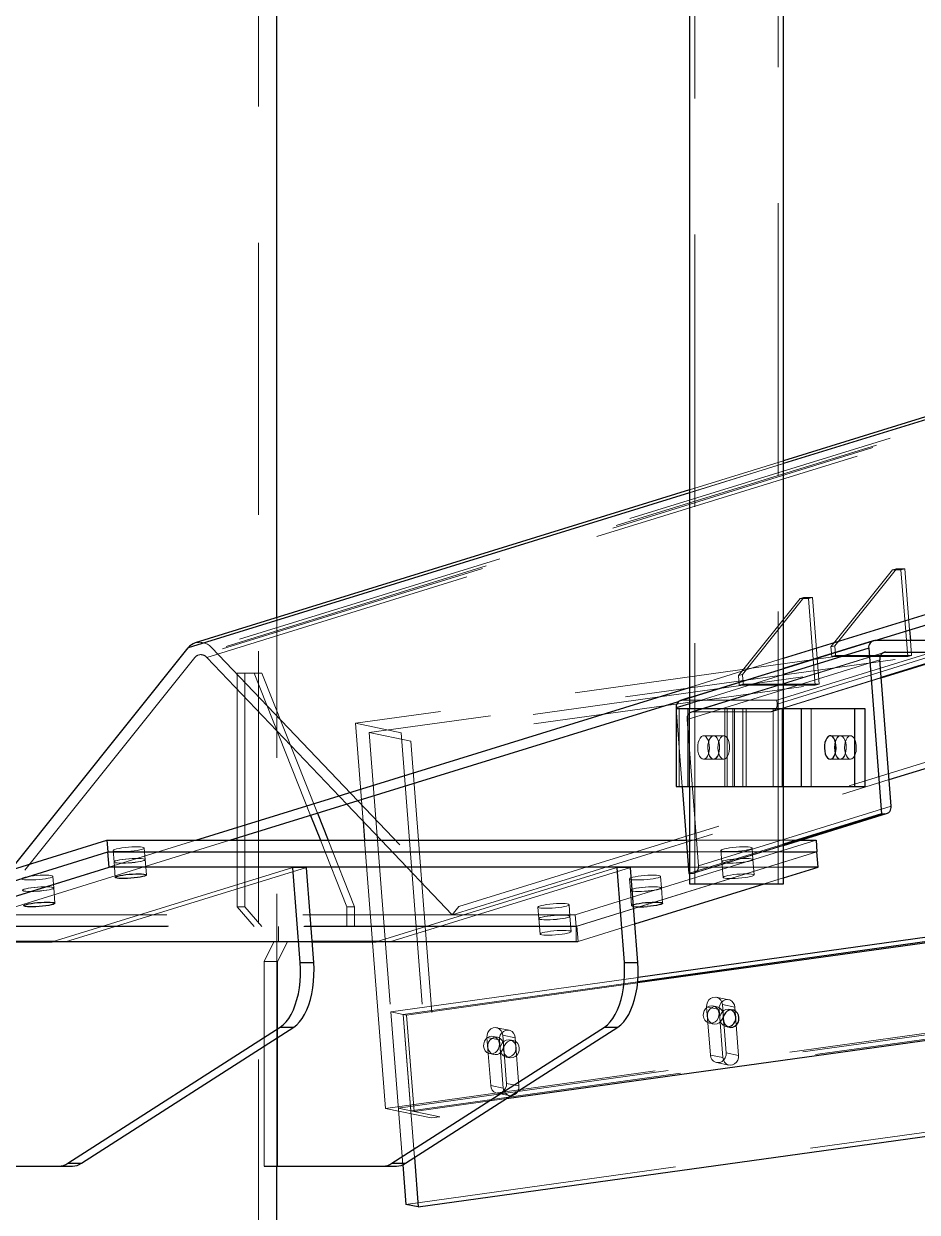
# Model space of a CAD drawing. Header units: millimetres. Extents: x 122 to 2816, y -707 to 556.
# Drawn here: x 668.12 to 672.29, y 299.55 to 305.09 of the extents above; entities that cross this region are included whole.
import ezdxf

# ---------------------------------------------------------------- set-up
doc = ezdxf.new("R2010")
doc.units = ezdxf.units.MM
doc.linetypes.add('HIDDEN', pattern=[1.905, 1.27, -0.635])

msp = doc.modelspace()

# ---------------------------------------------------------------- linework, layer by layer
at = {"color": 7, "linetype": 'HIDDEN', "lineweight": 18}
for p, q in [((669.213953, 298.988383), (669.213953, 326.26111)), ((671.248281, 317.440991), (671.248281, 301.077354)), ((671.637009, 301.077354), (671.637009, 317.440991)), ((668.885218, 302.1783), (688.425188, 308.228194)), ((688.536528, 308.228194), (668.996558, 302.1783)), ((688.456465, 308.183726), (668.916495, 302.133832)), ((688.473315, 308.195384), (668.933345, 302.14549)), ((668.972165, 302.133832), (688.512135, 308.183726)), ((670.147718, 300.971311), (689.687689, 307.021205)), ((671.662191, 303.050978), (671.2231, 302.915028)), ((671.662191, 303.038096), (671.2231, 302.902146)), ((677.84331, 302.911344), (669.729933, 301.783476)), ((675.722142, 302.668557), (669.666116, 301.826688)), ((675.525904, 302.567793), (669.879113, 301.782813)), ((675.529381, 302.522873), (669.923566, 301.74359)), ((671.883176, 302.182531), (672.170279, 302.541887)), ((671.901144, 302.188094), (672.188246, 302.54745)), ((672.170279, 302.541887), (672.188246, 302.54745)), ((672.170279, 302.541887), (672.209643, 302.541887)), ((672.188246, 302.54745), (672.227611, 302.54745)), ((672.209643, 302.541887), (672.227611, 302.54745)), ((672.209643, 302.541887), (672.240936, 302.137611)), ((672.227611, 302.54745), (672.249691, 302.262202)), ((671.451949, 302.049016), (671.739052, 302.408372)), ((671.469917, 302.054579), (671.75702, 302.413935)), ((671.739052, 302.408372), (671.75702, 302.413935)), ((671.739052, 302.408372), (671.778417, 302.408372)), ((671.75702, 302.413935), (671.796384, 302.413935)), ((671.778417, 302.408372), (671.796384, 302.413935)), ((671.778417, 302.408372), (671.809709, 302.004096)), ((671.796384, 302.413935), (671.827677, 302.009659)), ((669.298226, 299.76111), (669.298226, 302.319056)), ((671.172923, 301.928817), (672.089853, 302.212713)), ((672.087943, 302.212713), (671.189554, 301.934557)), ((672.528829, 302.212713), (671.630439, 301.934557)), ((672.530219, 302.194746), (671.63183, 301.91659)), ((671.883176, 302.182531), (671.901144, 302.188094)), ((671.883176, 302.182531), (671.886653, 302.137611)), ((671.901144, 302.188094), (671.904621, 302.143174)), ((672.253521, 302.212713), (672.258904, 302.143174)), ((668.916495, 302.133832), (667.957262, 300.933195)), ((669.624839, 301.449505), (668.972165, 302.133832)), ((668.996558, 302.1783), (670.147718, 300.971311)), ((671.2231, 301.993723), (671.662191, 302.129673)), ((672.13138, 302.157611), (671.23299, 301.879455)), ((672.124124, 302.154095), (671.240964, 301.880654)), ((671.886653, 302.137611), (671.904621, 302.143174)), ((672.240936, 302.137611), (671.886653, 302.137611)), ((672.258904, 302.143174), (671.904621, 302.143174)), ((672.240936, 302.137611), (672.258904, 302.143174)), ((672.110643, 302.122874), (671.212253, 301.844718)), ((671.662191, 302.082163), (671.2231, 301.946214)), ((669.113794, 301.291277), (669.113794, 302.06111)), ((669.113794, 302.06111), (669.192523, 302.06111)), ((669.150157, 300.970201), (669.150157, 302.06111)), ((669.228887, 302.06111), (669.192523, 302.06111)), ((669.192523, 302.06111), (669.456032, 301.397239)), ((669.228887, 302.06111), (669.488416, 301.407266)), ((671.662191, 302.053847), (671.2231, 301.917897)), ((671.451949, 302.049016), (671.469917, 302.054579)), ((671.451949, 302.049016), (671.455426, 302.004096)), ((671.469917, 302.054579), (671.473394, 302.009659)), ((672.117074, 302.039783), (671.60312, 301.880654)), ((671.611093, 301.881853), (672.11717, 302.038543)), ((671.455426, 302.004096), (671.473394, 302.009659)), ((671.809709, 302.004096), (671.455426, 302.004096)), ((671.827677, 302.009659), (671.473394, 302.009659)), ((671.809709, 302.004096), (671.827677, 302.009659)), ((671.630439, 301.934557), (671.189554, 301.934557)), ((671.63183, 301.91659), (671.630439, 301.934557)), ((671.161082, 301.895536), (671.189229, 301.5319)), ((671.175267, 301.895536), (671.175267, 301.5319)), ((671.215372, 301.895536), (671.215372, 301.5319)), ((671.222505, 301.895536), (671.222505, 301.5319)), ((671.2231, 301.895536), (671.2231, 301.5319)), ((671.240964, 301.880654), (671.60312, 301.880654)), ((671.388508, 301.895536), (671.388508, 301.5319)), ((671.398986, 301.895536), (671.398986, 301.5319)), ((671.425267, 301.895536), (671.425267, 301.5319)), ((671.432575, 301.5319), (671.432575, 301.895536)), ((671.472505, 301.895536), (671.472505, 301.5319)), ((671.487121, 301.5319), (671.487121, 301.895536)), ((671.613974, 301.895536), (671.613974, 301.5319)), ((671.662191, 301.5319), (671.662191, 301.895536)), ((671.790687, 301.895536), (671.790687, 301.5319)), ((669.879113, 301.782813), (669.666116, 301.826688)), ((669.666116, 301.826688), (669.701536, 301.369088)), ((671.265103, 301.161942), (671.212253, 301.844718)), ((669.923566, 301.74359), (669.729933, 301.783476)), ((669.729933, 301.783476), (669.865534, 300.031617)), ((669.879113, 301.782813), (670.018191, 299.986035)), ((669.923566, 301.74359), (670.059167, 299.991731)), ((671.336142, 301.768263), (671.288904, 301.768263)), ((671.383379, 301.768263), (671.336142, 301.768263)), ((671.927051, 301.768263), (671.879813, 301.768263)), ((671.974288, 301.768263), (671.927051, 301.768263)), ((671.288904, 301.659172), (671.336142, 301.659172)), ((671.336142, 301.659172), (671.383379, 301.659172)), ((671.879813, 301.659172), (671.927051, 301.659172)), ((671.927051, 301.659172), (671.974288, 301.659172)), ((670.117266, 300.933195), (672.153919, 301.563777)), ((672.163492, 301.440098), (671.265103, 301.161942)), ((667.920909, 300.971311), (668.920791, 301.280891)), ((667.957262, 300.933195), (669.080249, 301.280891)), ((668.685043, 301.190876), (668.68087, 301.24478)), ((669.113794, 300.970201), (669.113794, 301.280891)), ((669.502215, 301.280891), (669.625536, 300.970201)), ((669.538578, 301.280891), (669.6619, 300.970201)), ((669.708363, 301.280891), (669.805194, 300.029909)), ((670.117266, 300.933195), (669.785654, 301.280891)), ((671.813572, 301.280891), (670.690585, 300.933195)), ((671.208658, 301.280891), (671.740738, 301.280891)), ((671.662191, 301.262716), (671.2231, 301.126766)), ((671.662191, 301.257841), (671.236393, 301.126007)), ((671.244366, 301.127206), (671.662191, 301.256571)), ((671.519308, 301.190876), (671.515135, 301.24478)), ((668.53585, 301.233555), (668.540022, 301.179651)), ((668.690606, 301.119005), (668.685043, 301.190876)), ((671.817745, 301.226987), (670.694758, 300.879292)), ((670.698214, 300.880362), (671.817745, 301.226987)), ((671.212831, 301.226987), (671.662191, 301.226987)), ((671.370115, 301.233555), (671.374287, 301.179651)), ((671.524871, 301.119005), (671.519308, 301.190876)), ((669.37363, 301.15426), (668.250643, 300.806565)), ((669.436614, 301.15426), (668.313627, 300.806565)), ((668.540022, 301.179651), (668.545585, 301.10778)), ((669.373777, 301.152356), (669.37363, 301.15426)), ((669.37363, 301.15426), (669.436614, 301.15426)), ((669.436761, 301.152356), (669.436614, 301.15426)), ((670.885238, 301.15426), (669.762251, 300.806565)), ((669.805194, 300.029909), (678.000525, 301.16917)), ((670.948222, 301.15426), (669.825235, 300.806565)), ((669.865534, 300.031617), (677.978911, 301.159485)), ((669.923624, 300.019651), (678.037002, 301.147519)), ((670.885385, 301.152356), (670.885238, 301.15426)), ((670.885238, 301.15426), (670.948222, 301.15426)), ((670.948369, 301.152356), (670.948222, 301.15426)), ((671.662191, 301.155116), (671.218394, 301.155116)), ((671.2231, 301.126007), (671.236393, 301.126007)), ((671.374287, 301.179651), (671.37985, 301.10778)), ((668.258308, 301.058752), (668.254135, 301.112656)), ((670.94338, 301.10143), (670.947552, 301.047527)), ((671.092573, 301.058752), (671.0884, 301.112656)), ((671.572152, 301.077354), (671.662191, 301.105232)), ((668.263871, 300.986881), (668.258308, 301.058752)), ((670.947552, 301.047527), (670.953115, 300.975656)), ((671.098136, 300.986881), (671.092573, 301.058752)), ((669.192523, 300.879292), (669.113794, 300.970201)), ((669.150157, 300.970201), (669.113794, 300.970201)), ((669.228887, 300.879292), (669.150157, 300.970201)), ((669.6619, 300.970201), (669.625536, 300.970201)), ((669.625536, 300.970201), (669.625536, 300.879292)), ((669.6619, 300.970201), (669.6619, 300.879292)), ((670.147718, 300.971311), (670.117266, 300.933195)), ((670.516645, 300.969306), (670.520817, 300.915403)), ((670.665838, 300.926628), (670.661665, 300.980532)), ((670.690585, 300.933195), (667.383943, 300.933195)), ((670.520817, 300.915403), (670.52638, 300.843532)), ((670.671401, 300.854757), (670.665838, 300.926628)), ((670.690585, 300.933195), (670.694758, 300.879292)), ((670.694758, 300.879292), (667.388115, 300.879292)), ((670.698214, 300.880362), (667.391572, 300.880362)), ((669.307317, 300.806565), (669.307317, 300.879292)), ((670.694758, 300.806565), (670.694758, 300.879292)), ((670.703777, 300.808491), (670.698214, 300.880362)), ((670.703777, 300.808491), (670.968638, 300.890496)), ((667.397135, 300.808491), (670.703777, 300.808491)), ((668.250643, 300.806565), (668.313627, 300.806565)), ((668.250643, 300.806565), (669.463527, 300.806565)), ((669.463378, 300.808491), (668.26316, 300.808491)), ((669.284978, 300.806565), (669.239524, 300.715656)), ((669.347962, 300.806565), (669.302507, 300.715656)), ((669.762251, 300.806565), (669.825235, 300.806565)), ((669.762251, 300.806565), (670.694758, 300.806565)), ((670.703777, 300.808491), (669.774768, 300.808491)), ((669.239524, 300.715656), (669.239524, 299.76111)), ((669.239524, 300.715656), (669.302507, 300.715656)), ((669.302507, 300.715656), (669.302507, 299.76111)), ((669.470943, 300.710746), (669.40796, 300.710746)), ((669.900303, 299.582422), (678.013681, 300.71029)), ((670.982551, 300.710746), (670.919568, 300.710746)), ((670.983437, 300.641049), (669.830764, 300.480812)), ((670.982009, 300.620809), (669.888854, 300.468846)), ((670.981494, 300.615393), (669.904345, 300.465655)), ((671.406663, 300.537151), (671.348573, 300.549117)), ((669.888854, 300.468846), (669.830764, 300.480812)), ((669.830764, 300.480812), (669.886, 299.767214)), ((669.904345, 300.465655), (669.888854, 300.468846)), ((669.888854, 300.468846), (669.923624, 300.019651)), ((669.888854, 300.468846), (669.940562, 299.800821)), ((669.904345, 300.465655), (669.939115, 300.01646)), ((671.303441, 300.503922), (671.361531, 300.491956)), ((671.303441, 300.503922), (671.320826, 300.279325)), ((671.35205, 300.504197), (671.332687, 300.508186)), ((671.361531, 300.491956), (671.378916, 300.267359)), ((671.377199, 300.514175), (671.435289, 300.50221)), ((671.381574, 300.457654), (671.377199, 300.514175)), ((671.425631, 300.48904), (671.41014, 300.492231)), ((671.452674, 300.277612), (671.435289, 300.50221)), ((669.377821, 300.409319), (669.314838, 300.409319)), ((670.382247, 300.394743), (670.324157, 300.406709)), ((670.889429, 300.409319), (670.826446, 300.409319)), ((671.31618, 300.42805), (671.335543, 300.424061)), ((671.394584, 300.289578), (671.383666, 300.430628)), ((671.393634, 300.412096), (671.409124, 300.408905)), ((670.279025, 300.361514), (670.337115, 300.349549)), ((670.279025, 300.361514), (670.296409, 300.136917)), ((670.327634, 300.36179), (670.308271, 300.365778)), ((670.337115, 300.349549), (670.354499, 300.124951)), ((670.352783, 300.371768), (670.410873, 300.359802)), ((670.370167, 300.14717), (670.352783, 300.371768)), ((670.401215, 300.346633), (670.385724, 300.349824)), ((670.428257, 300.135205), (670.410873, 300.359802)), ((670.291764, 300.285642), (670.311127, 300.281654)), ((670.369217, 300.269688), (670.384708, 300.266497)), ((671.320826, 300.279325), (671.378916, 300.267359)), ((671.349451, 300.244383), (671.407541, 300.232418)), ((671.394584, 300.289578), (671.452674, 300.277612)), ((670.296409, 300.136917), (670.354499, 300.124951)), ((670.370167, 300.14717), (670.428257, 300.135205)), ((669.939115, 300.01646), (670.370288, 300.076399)), ((670.325035, 300.101976), (670.383125, 300.09001)), ((670.018191, 299.986035), (669.805194, 300.029909)), ((670.059167, 299.991731), (669.865534, 300.031617)), ((669.939115, 300.01646), (669.923624, 300.019651)), ((670.018191, 299.986035), (670.059167, 299.991731)), ((668.387341, 299.774134), (668.324357, 299.774134)), ((669.239524, 299.76111), (669.239982, 299.76111)), ((669.898949, 299.774134), (669.835965, 299.774134))]:
    msp.add_line(p, q, dxfattribs=at)
at = {"color": 7, "linetype": 'Continuous', "lineweight": 25}
for p, q in [((669.298226, 302.319056), (669.298226, 312.075915)), ((671.2231, 311.409893), (671.2231, 301.895536)), ((671.662191, 301.895536), (671.662191, 311.409893)), ((674.594396, 303.958837), (671.662191, 303.050978)), ((671.2231, 302.915028), (668.918917, 302.201616)), ((671.662191, 302.129673), (673.227811, 302.614415)), ((672.089853, 302.212713), (672.427517, 302.31726)), ((672.249691, 302.262202), (672.253521, 302.212713)), ((672.079969, 302.211515), (671.662191, 302.082163)), ((672.528829, 302.212713), (672.087943, 302.212713)), ((668.056931, 301.141563), (668.885218, 302.1783)), ((672.059233, 302.176778), (672.119036, 301.404163)), ((672.11717, 302.038543), (672.509483, 302.160009)), ((672.139353, 302.15881), (672.501509, 302.15881)), ((672.163492, 301.440098), (672.110643, 302.122874)), ((668.920791, 301.280891), (671.2231, 301.993723)), ((669.080249, 301.280891), (671.172923, 301.928817)), ((671.2231, 301.946214), (671.18158, 301.933359)), ((672.153919, 301.563777), (673.282098, 301.913079)), ((671.160827, 301.895536), (671.160827, 301.5319)), ((671.160827, 301.895536), (671.655093, 301.895536)), ((671.160843, 301.898622), (671.161082, 301.895536)), ((671.655093, 301.895536), (671.655093, 301.5319)), ((671.655093, 301.895536), (671.743449, 301.895536)), ((671.743449, 301.895536), (671.743449, 301.5319)), ((671.743449, 301.895536), (671.993449, 301.895536)), ((671.993449, 301.895536), (671.993449, 301.5319)), ((671.993449, 301.895536), (672.040687, 301.895536)), ((672.040687, 301.895536), (672.040687, 301.5319)), ((671.160827, 301.5319), (671.655093, 301.5319)), ((671.189229, 301.5319), (671.220647, 301.126007)), ((671.2231, 301.5319), (671.2231, 301.077354)), ((671.655093, 301.5319), (671.743449, 301.5319)), ((671.662191, 301.077354), (671.662191, 301.5319)), ((671.743449, 301.5319), (671.993449, 301.5319)), ((671.993449, 301.5319), (672.040687, 301.5319)), ((669.488416, 301.407266), (669.538578, 301.280891)), ((669.785654, 301.280891), (669.624839, 301.449505)), ((671.662191, 301.256571), (672.142756, 301.405362)), ((672.119036, 301.404163), (671.662191, 301.262716)), ((672.119036, 301.404163), (672.134782, 301.404163)), ((669.456032, 301.397239), (669.502215, 301.280891)), ((669.701536, 301.369088), (669.708363, 301.280891)), ((667.383943, 300.933195), (668.50693, 301.280891)), ((668.50693, 301.280891), (668.511102, 301.226987)), ((668.50693, 301.280891), (671.208658, 301.280891)), ((669.113794, 301.280891), (669.113794, 301.291277)), ((671.740738, 301.280891), (671.813572, 301.280891)), ((671.813572, 301.280891), (671.817745, 301.226987)), ((667.388115, 300.879292), (668.511102, 301.226987)), ((667.391572, 300.880362), (668.511102, 301.226987)), ((668.511102, 301.226987), (671.212831, 301.226987)), ((668.516665, 301.155116), (668.511102, 301.226987)), ((671.662191, 301.226987), (671.817745, 301.226987)), ((671.823308, 301.155116), (671.817745, 301.226987)), ((667.397135, 300.808491), (668.516665, 301.155116)), ((671.218394, 301.155116), (668.516665, 301.155116)), ((669.40796, 300.710746), (669.373777, 301.152356)), ((669.470943, 300.710746), (669.436761, 301.152356)), ((670.919568, 300.710746), (670.885385, 301.152356)), ((670.982551, 300.710746), (670.948369, 301.152356)), ((671.2231, 301.126766), (671.220647, 301.126007)), ((671.220647, 301.126007), (671.2231, 301.126007)), ((671.823308, 301.155116), (671.662191, 301.155116)), ((671.662191, 301.105232), (671.823308, 301.155116)), ((670.968638, 300.890496), (671.572152, 301.077354)), ((671.2231, 301.077354), (671.662191, 301.077354)), ((673.673411, 301.014991), (670.983437, 300.641049)), ((673.675355, 300.989876), (670.981494, 300.615393)), ((673.674946, 300.995163), (670.982009, 300.620809)), ((667.38112, 300.806565), (668.250643, 300.806565)), ((669.463527, 300.806565), (669.762251, 300.806565)), ((669.40796, 300.710746), (669.470943, 300.710746)), ((670.919568, 300.710746), (670.982551, 300.710746)), ((670.370288, 300.076399), (673.804042, 300.553737)), ((668.324357, 299.774134), (669.314838, 300.409319)), ((668.387341, 299.774134), (669.377821, 300.409319)), ((669.314838, 300.409319), (669.377821, 300.409319)), ((669.835965, 299.774134), (670.826446, 300.409319)), ((669.898949, 299.774134), (670.889429, 300.409319)), ((670.826446, 300.409319), (670.889429, 300.409319)), ((671.383666, 300.430628), (671.381574, 300.457654)), ((669.958393, 299.570456), (674.102863, 300.146593)), ((669.940562, 299.800821), (669.958393, 299.570456)), ((667.727916, 299.76111), (668.282721, 299.76111)), ((668.282721, 299.76111), (668.345704, 299.76111)), ((668.324357, 299.774134), (668.387341, 299.774134)), ((669.239982, 299.76111), (669.794329, 299.76111)), ((669.298226, 299.124747), (669.298226, 299.76111)), ((669.794329, 299.76111), (669.857312, 299.76111)), ((669.835965, 299.774134), (669.898949, 299.774134)), ((669.886, 299.767214), (669.900303, 299.582422)), ((669.958393, 299.570456), (669.900303, 299.582422))]:
    msp.add_line(p, q, dxfattribs=at)
at = {"color": 8, "linetype": 'Continuous', "lineweight": 25}
for p, q in [((674.594396, 303.945955), (671.662191, 303.038096)), ((671.2231, 302.902146), (668.885218, 302.1783)), ((672.059233, 302.176778), (671.662191, 302.053847)), ((672.501509, 302.15881), (672.117074, 302.039783)), ((672.139353, 302.15881), (672.124124, 302.154095)), ((671.2231, 301.917897), (671.160843, 301.898622)), ((672.134782, 301.404163), (671.662191, 301.257841)), ((668.26316, 300.808491), (667.397135, 300.808491)), ((669.774768, 300.808491), (669.463378, 300.808491))]:
    msp.add_line(p, q, dxfattribs=at)
at = {"color": 7, "linetype": 'HIDDEN', "lineweight": 18, "flags": 128}
for points in [[(671.189554, 301.934557), (671.183463, 301.933867), (671.18158, 301.933359)], [(671.288904, 301.659172), (671.295686, 301.660886), (671.302043, 301.665919), (671.307573, 301.673956), (671.311931, 301.684491), (671.314842, 301.696862), (671.316123, 301.710293), (671.315693, 301.723939), (671.313581, 301.736942), (671.309918, 301.748486), (671.304934, 301.757846), (671.298944, 301.764433), (671.292322, 301.767833), (671.285486, 301.767833), (671.278864, 301.764433), (671.272873, 301.757846), (671.26789, 301.748486), (671.264227, 301.736942), (671.262114, 301.723939), (671.261685, 301.710293), (671.262966, 301.696862), (671.265877, 301.684491), (671.270234, 301.673956), (671.275765, 301.665919), (671.282121, 301.660886), (671.288904, 301.659172)], [(671.363093, 301.722062), (671.361209, 301.735206), (671.357749, 301.746998), (671.352932, 301.7567), (671.34706, 301.763701), (671.340502, 301.767562), (671.33367, 301.768039), (671.326993, 301.765103), (671.320891, 301.758938), (671.315747, 301.749932), (671.311885, 301.73865), (671.309547, 301.725802), (671.308879, 301.712195), (671.309925, 301.698683), (671.312618, 301.686116), (671.31679, 301.675283), (671.322177, 301.666865), (671.328441, 301.661392), (671.33519, 301.659206), (671.341998, 301.660445), (671.348438, 301.665031), (671.354106, 301.672677), (671.358645, 301.682901), (671.36177, 301.695062), (671.363284, 301.708395), (671.363093, 301.722062)], [(671.336142, 301.659172), (671.342924, 301.660886), (671.34928, 301.665919), (671.354811, 301.673956), (671.359169, 301.684491), (671.362079, 301.696862), (671.36336, 301.710293), (671.362931, 301.723939), (671.360819, 301.736942), (671.357156, 301.748486), (671.352172, 301.757846), (671.346181, 301.764433), (671.33956, 301.767833), (671.332723, 301.767833), (671.326102, 301.764433), (671.320111, 301.757846), (671.315128, 301.748486), (671.311464, 301.736942), (671.309352, 301.723939), (671.308923, 301.710293), (671.310204, 301.696862), (671.313114, 301.684491), (671.317472, 301.673956), (671.323003, 301.665919), (671.329359, 301.660886), (671.336142, 301.659172)], [(671.410331, 301.722062), (671.408447, 301.735206), (671.404987, 301.746998), (671.40017, 301.7567), (671.394298, 301.763701), (671.38774, 301.767562), (671.380907, 301.768039), (671.374231, 301.765103), (671.368129, 301.758938), (671.362985, 301.749932), (671.359122, 301.73865), (671.356784, 301.725802), (671.356117, 301.712195), (671.357163, 301.698683), (671.359856, 301.686116), (671.364027, 301.675283), (671.369414, 301.666865), (671.375679, 301.661392), (671.382427, 301.659206), (671.389236, 301.660445), (671.395676, 301.665031), (671.401344, 301.672677), (671.405882, 301.682901), (671.409007, 301.695062), (671.410522, 301.708395), (671.410331, 301.722062)], [(671.954002, 301.722062), (671.952118, 301.735206), (671.948659, 301.746998), (671.943841, 301.7567), (671.937969, 301.763701), (671.931411, 301.767562), (671.924579, 301.768039), (671.917902, 301.765103), (671.9118, 301.758938), (671.906656, 301.749932), (671.903432, 301.740991)], [(671.927051, 301.659172), (671.933833, 301.660886), (671.940189, 301.665919), (671.94572, 301.673956), (671.950078, 301.684491), (671.952989, 301.696862), (671.95427, 301.710293), (671.95384, 301.723939), (671.951728, 301.736942), (671.948065, 301.748486), (671.943081, 301.757846), (671.93709, 301.764433), (671.930469, 301.767833), (671.923632, 301.767833), (671.917011, 301.764433), (671.91102, 301.757846), (671.906037, 301.748486), (671.903432, 301.740991)], [(672.00124, 301.722062), (671.999356, 301.735206), (671.995896, 301.746998), (671.991079, 301.7567), (671.985207, 301.763701), (671.978649, 301.767562), (671.971817, 301.768039), (671.96514, 301.765103), (671.959038, 301.758938), (671.953894, 301.749932), (671.950032, 301.73865), (671.947693, 301.725802), (671.947026, 301.712195), (671.948072, 301.698683), (671.950765, 301.686116), (671.954936, 301.675283), (671.960324, 301.666865), (671.966588, 301.661392), (671.973337, 301.659206), (671.980145, 301.660445), (671.986585, 301.665031), (671.992253, 301.672677), (671.996791, 301.682901), (671.999916, 301.695062), (672.001431, 301.708395), (672.00124, 301.722062)], [(671.903432, 301.686445), (671.903528, 301.686116), (671.907699, 301.675283), (671.913086, 301.666865), (671.91935, 301.661392), (671.926099, 301.659206), (671.932907, 301.660445), (671.939347, 301.665031), (671.945015, 301.672677), (671.949554, 301.682901), (671.952679, 301.695062), (671.954193, 301.708395), (671.954002, 301.722062)], [(671.903432, 301.686445), (671.904024, 301.684491), (671.908381, 301.673956), (671.913912, 301.665919), (671.920268, 301.660886), (671.927051, 301.659172)], [(668.572424, 301.228041), (668.559725, 301.228301), (668.5493, 301.229069), (668.541636, 301.23031), (668.537092, 301.231964), (668.535881, 301.233956), (668.538058, 301.236191), (668.543523, 301.238565), (668.55202, 301.240967), (668.563151, 301.243285), (668.576396, 301.245411), (668.591135, 301.247245), (668.60668, 301.248701), (668.622304, 301.249711), (668.637275, 301.250228), (668.650895, 301.250228), (668.662525, 301.249711), (668.671623, 301.248701), (668.677763, 301.247245), (668.680658, 301.245411), (668.680172, 301.243285), (668.676328, 301.240967), (668.669306, 301.238565), (668.659434, 301.236191), (668.647174, 301.233956), (668.6331, 301.231964), (668.617868, 301.23031), (668.602192, 301.229069), (668.586804, 301.228301), (668.572424, 301.228041)], [(671.406689, 301.228041), (671.39399, 301.228301), (671.383565, 301.229069), (671.375901, 301.23031), (671.371357, 301.231964), (671.370146, 301.233956), (671.372323, 301.236191), (671.377788, 301.238565), (671.386285, 301.240967), (671.397416, 301.243285), (671.410661, 301.245411), (671.4254, 301.247245), (671.440945, 301.248701), (671.456569, 301.249711), (671.47154, 301.250228), (671.48516, 301.250228), (671.49679, 301.249711), (671.505888, 301.248701), (671.512028, 301.247245), (671.514922, 301.245411), (671.514436, 301.243285), (671.510593, 301.240967), (671.503571, 301.238565), (671.493699, 301.236191), (671.481439, 301.233956), (671.467365, 301.231964), (671.452133, 301.23031), (671.436457, 301.229069), (671.421069, 301.228301), (671.406689, 301.228041)], [(668.674958, 301.194928), (668.68143, 301.193516), (668.684681, 301.191719), (668.684558, 301.18962), (668.681067, 301.187318), (668.674372, 301.184919), (668.664785, 301.182536), (668.652755, 301.180281), (668.638844, 301.178259), (668.623703, 301.176565), (668.60804, 301.175277), (668.592586, 301.174456), (668.578065, 301.174141), (668.565156, 301.174345), (668.554462, 301.17506), (668.546484, 301.176253), (668.541594, 301.177866), (668.54002, 301.179826), (668.541838, 301.18204), (668.546961, 301.184404), (668.55515, 301.186809), (668.566022, 301.189142), (668.579069, 301.191293), (668.593681, 301.193162), (668.609174, 301.194662), (668.624824, 301.195722), (668.639899, 301.196294), (668.653695, 301.19635), (668.665566, 301.195887), (668.674958, 301.194928)], [(668.576597, 301.174138), (668.563897, 301.174398), (668.553472, 301.175166), (668.545808, 301.176406), (668.541264, 301.178061), (668.540053, 301.180052), (668.542231, 301.182287), (668.547696, 301.184661), (668.556192, 301.187064), (668.567323, 301.189382), (668.580568, 301.191508), (668.595308, 301.193341), (668.610853, 301.194797), (668.626476, 301.195808), (668.641448, 301.196325), (668.655067, 301.196325), (668.666698, 301.195808), (668.675796, 301.194797), (668.681935, 301.193341), (668.68483, 301.191508), (668.684344, 301.189382), (668.6805, 301.187064), (668.673478, 301.184661), (668.663607, 301.182287), (668.651347, 301.180052), (668.637272, 301.178061), (668.62204, 301.176406), (668.606364, 301.175166), (668.590977, 301.174398), (668.576597, 301.174138)], [(671.509222, 301.194928), (671.515695, 301.193516), (671.518946, 301.191719), (671.518823, 301.18962), (671.515332, 301.187318), (671.508637, 301.184919), (671.49905, 301.182536), (671.48702, 301.180281), (671.473109, 301.178259), (671.457968, 301.176565), (671.442305, 301.175277), (671.426851, 301.174456), (671.41233, 301.174141), (671.399421, 301.174345), (671.388727, 301.17506), (671.380749, 301.176253), (671.375859, 301.177866), (671.374285, 301.179826), (671.376103, 301.18204), (671.381226, 301.184404), (671.389415, 301.186809), (671.400287, 301.189142), (671.413334, 301.191293), (671.427945, 301.193162), (671.443439, 301.194662), (671.459089, 301.195722), (671.474164, 301.196294), (671.48796, 301.19635), (671.499831, 301.195887), (671.509222, 301.194928)], [(671.410862, 301.174138), (671.398162, 301.174398), (671.387737, 301.175166), (671.380073, 301.176406), (671.375529, 301.178061), (671.374318, 301.180052), (671.376496, 301.182287), (671.381961, 301.184661), (671.390457, 301.187064), (671.401588, 301.189382), (671.414833, 301.191508), (671.429573, 301.193341), (671.445118, 301.194797), (671.460741, 301.195808), (671.475713, 301.196325), (671.489332, 301.196325), (671.500963, 301.195808), (671.51006, 301.194797), (671.5162, 301.193341), (671.519095, 301.191508), (671.518609, 301.189382), (671.514765, 301.187064), (671.507743, 301.184661), (671.497871, 301.182287), (671.485612, 301.180052), (671.471537, 301.178061), (671.456305, 301.176406), (671.440629, 301.175166), (671.425242, 301.174398), (671.410862, 301.174138)], [(668.145689, 301.095917), (668.13299, 301.096177), (668.122565, 301.096945), (668.114901, 301.098186), (668.110357, 301.09984), (668.109146, 301.101831), (668.111323, 301.104066), (668.116788, 301.106441), (668.125285, 301.108843), (668.136416, 301.111161), (668.149661, 301.113287), (668.1644, 301.115121), (668.179945, 301.116577), (668.195569, 301.117587), (668.21054, 301.118104), (668.22416, 301.118104), (668.23579, 301.117587), (668.244888, 301.116577), (668.251028, 301.115121), (668.253923, 301.113287), (668.253437, 301.111161), (668.249593, 301.108843), (668.242571, 301.106441), (668.232699, 301.104066), (668.220439, 301.101831), (668.206365, 301.09984), (668.191133, 301.098186), (668.175457, 301.096945), (668.160069, 301.096177), (668.145689, 301.095917)], [(670.979954, 301.095917), (670.967255, 301.096177), (670.95683, 301.096945), (670.949166, 301.098186), (670.944622, 301.09984), (670.943411, 301.101831), (670.945588, 301.104066), (670.951053, 301.106441), (670.95955, 301.108843), (670.970681, 301.111161), (670.983926, 301.113287), (670.998665, 301.115121), (671.01421, 301.116577), (671.029834, 301.117587), (671.044805, 301.118104), (671.058425, 301.118104), (671.070055, 301.117587), (671.079153, 301.116577), (671.085293, 301.115121), (671.088187, 301.113287), (671.087702, 301.111161), (671.083858, 301.108843), (671.076836, 301.106441), (671.066964, 301.104066), (671.054704, 301.101831), (671.04063, 301.09984), (671.025398, 301.098186), (671.009722, 301.096945), (670.994334, 301.096177), (670.979954, 301.095917)], [(671.45236, 301.103729), (671.436772, 301.102769), (671.421913, 301.102307), (671.408477, 301.102362), (671.397093, 301.102934), (671.388293, 301.103994), (671.382489, 301.105494), (671.379953, 301.107364), (671.380802, 301.109515), (671.384996, 301.111847), (671.392341, 301.114252), (671.402492, 301.116617), (671.414975, 301.118831), (671.429207, 301.12079), (671.44452, 301.122404), (671.460201, 301.123596), (671.475514, 301.124311), (671.489745, 301.124516), (671.502228, 301.1242), (671.51238, 301.12338), (671.519724, 301.122092), (671.523919, 301.120397), (671.524768, 301.118375), (671.522232, 301.11612), (671.516428, 301.113737), (671.507628, 301.111339), (671.496244, 301.109036), (671.482808, 301.106937), (671.467949, 301.10514), (671.45236, 301.103729)], [(668.248223, 301.062804), (668.254695, 301.061392), (668.257946, 301.059595), (668.257823, 301.057496), (668.254332, 301.055194), (668.247637, 301.052795), (668.23805, 301.050412), (668.22602, 301.048157), (668.212109, 301.046135), (668.196968, 301.04444), (668.181305, 301.043153), (668.165851, 301.042332), (668.151331, 301.042016), (668.138421, 301.042221), (668.127727, 301.042936), (668.119749, 301.044129), (668.114859, 301.045742), (668.113285, 301.047702), (668.115103, 301.049916), (668.120226, 301.05228), (668.128415, 301.054685), (668.139287, 301.057017), (668.152334, 301.059169), (668.166946, 301.061038), (668.182439, 301.062538), (668.198089, 301.063598), (668.213164, 301.06417), (668.22696, 301.064226), (668.238831, 301.063763), (668.248223, 301.062804)], [(668.149862, 301.042013), (668.137162, 301.042274), (668.126737, 301.043042), (668.119073, 301.044282), (668.114529, 301.045937), (668.113318, 301.047928), (668.115496, 301.050163), (668.120961, 301.052537), (668.129457, 301.05494), (668.140588, 301.057258), (668.153833, 301.059384), (668.168573, 301.061217), (668.184118, 301.062673), (668.199741, 301.063683), (668.214713, 301.064201), (668.228332, 301.064201), (668.239963, 301.063683), (668.249061, 301.062673), (668.2552, 301.061217), (668.258095, 301.059384), (668.257609, 301.057258), (668.253765, 301.05494), (668.246743, 301.052537), (668.236872, 301.050163), (668.224612, 301.047928), (668.210537, 301.045937), (668.195305, 301.044282), (668.179629, 301.043042), (668.164242, 301.042274), (668.149862, 301.042013)], [(671.082488, 301.062804), (671.08896, 301.061392), (671.092211, 301.059595), (671.092088, 301.057496), (671.088597, 301.055194), (671.081902, 301.052795), (671.072315, 301.050412), (671.060285, 301.048157), (671.046374, 301.046135), (671.031233, 301.04444), (671.01557, 301.043153), (671.000116, 301.042332), (670.985595, 301.042016), (670.972686, 301.042221), (670.961992, 301.042936), (670.954014, 301.044129), (670.949124, 301.045742), (670.94755, 301.047702), (670.949368, 301.049916), (670.954491, 301.05228), (670.96268, 301.054685), (670.973552, 301.057017), (670.986599, 301.059169), (671.00121, 301.061038), (671.016704, 301.062538), (671.032354, 301.063598), (671.047429, 301.06417), (671.061225, 301.064226), (671.073096, 301.063763), (671.082488, 301.062804)], [(670.984127, 301.042013), (670.971427, 301.042274), (670.961002, 301.043042), (670.953338, 301.044282), (670.948794, 301.045937), (670.947583, 301.047928), (670.949761, 301.050163), (670.955226, 301.052537), (670.963722, 301.05494), (670.974853, 301.057258), (670.988098, 301.059384), (671.002838, 301.061217), (671.018383, 301.062673), (671.034006, 301.063683), (671.048978, 301.064201), (671.062597, 301.064201), (671.074228, 301.063683), (671.083325, 301.062673), (671.089465, 301.061217), (671.09236, 301.059384), (671.091874, 301.057258), (671.08803, 301.05494), (671.081008, 301.052537), (671.071136, 301.050163), (671.058877, 301.047928), (671.044802, 301.045937), (671.02957, 301.044282), (671.013894, 301.043042), (670.998507, 301.042274), (670.984127, 301.042013)], [(670.553219, 300.963793), (670.54052, 300.964053), (670.530095, 300.964821), (670.522431, 300.966061), (670.517887, 300.967716), (670.516676, 300.969707), (670.518853, 300.971942), (670.524318, 300.974317), (670.532815, 300.976719), (670.543946, 300.979037), (670.557191, 300.981163), (670.57193, 300.982997), (670.587475, 300.984453), (670.603099, 300.985463), (670.61807, 300.98598), (670.63169, 300.98598), (670.64332, 300.985463), (670.652418, 300.984453), (670.658558, 300.982997), (670.661453, 300.981163), (670.660967, 300.979037), (670.657123, 300.976719), (670.650101, 300.974317), (670.640229, 300.971942), (670.627969, 300.969707), (670.613895, 300.967716), (670.598663, 300.966061), (670.582987, 300.964821), (670.567599, 300.964053), (670.553219, 300.963793)], [(670.96235, 300.971737), (670.961558, 300.97187), (670.955754, 300.97337), (670.953218, 300.97524), (670.954067, 300.977391), (670.958261, 300.979723), (670.961637, 300.980949)], [(670.655753, 300.930679), (670.662225, 300.929268), (670.665476, 300.927471), (670.665353, 300.925372), (670.661862, 300.923069), (670.655167, 300.920671), (670.64558, 300.918288), (670.63355, 300.916033), (670.619639, 300.914011), (670.604498, 300.912316), (670.588835, 300.911029), (670.573381, 300.910208), (670.55886, 300.909892), (670.545951, 300.910097), (670.535257, 300.910812), (670.527279, 300.912004), (670.522389, 300.913618), (670.520815, 300.915578), (670.522633, 300.917791), (670.527756, 300.920156), (670.535945, 300.922561), (670.546817, 300.924893), (670.559864, 300.927044), (670.574475, 300.928914), (670.589969, 300.930414), (670.605619, 300.931474), (670.620694, 300.932046), (670.63449, 300.932101), (670.646361, 300.931639), (670.655753, 300.930679)], [(670.557392, 300.909889), (670.544692, 300.910149), (670.534267, 300.910918), (670.526603, 300.912158), (670.522059, 300.913813), (670.520848, 300.915804), (670.523026, 300.918039), (670.528491, 300.920413), (670.536987, 300.922816), (670.548118, 300.925134), (670.561363, 300.927259), (670.576103, 300.929093), (670.591648, 300.930549), (670.607271, 300.931559), (670.622243, 300.932077), (670.635862, 300.932077), (670.647493, 300.931559), (670.656591, 300.930549), (670.66273, 300.929093), (670.665625, 300.927259), (670.665139, 300.925134), (670.661295, 300.922816), (670.654273, 300.920413), (670.644401, 300.918039), (670.632142, 300.915804), (670.618067, 300.913813), (670.602835, 300.912158), (670.587159, 300.910918), (670.571772, 300.910149), (670.557392, 300.909889)], [(670.59889, 300.83948), (670.583302, 300.838521), (670.568443, 300.838058), (670.555007, 300.838114), (670.543623, 300.838686), (670.534823, 300.839746), (670.529019, 300.841246), (670.526483, 300.843115), (670.527332, 300.845267), (670.531526, 300.847599), (670.538871, 300.850004), (670.549023, 300.852369), (670.561506, 300.854582), (670.575737, 300.856542), (670.59105, 300.858156), (670.606731, 300.859348), (670.622044, 300.860063), (670.636275, 300.860268), (670.648758, 300.859952), (670.65891, 300.859131), (670.666254, 300.857844), (670.670449, 300.856149), (670.671298, 300.854127), (670.668762, 300.851872), (670.662958, 300.849489), (670.654158, 300.84709), (670.642774, 300.844788), (670.629338, 300.842689), (670.614479, 300.840892), (670.59889, 300.83948)], [(671.377199, 300.514175), (671.374823, 300.525357), (671.369653, 300.535218), (671.362106, 300.542959), (671.352794, 300.547953), (671.342471, 300.549794), (671.331974, 300.548335), (671.322153, 300.543693), (671.313804, 300.536245), (671.307604, 300.526593), (671.304053, 300.515519), (671.303441, 300.503922)], [(671.435289, 300.50221), (671.432914, 300.513392), (671.427743, 300.523253), (671.420196, 300.530993), (671.410884, 300.535987), (671.400561, 300.537829), (671.390064, 300.536369), (671.380243, 300.531727), (671.371894, 300.524279), (671.365694, 300.514627), (671.362143, 300.503554), (671.361531, 300.491956)], [(671.287554, 300.462991), (671.288167, 300.474589), (671.291717, 300.485662), (671.297918, 300.495314), (671.306267, 300.502762), (671.316088, 300.507404), (671.326585, 300.508863), (671.336907, 300.507022), (671.346219, 300.502028), (671.353766, 300.494287), (671.358937, 300.484427), (671.361312, 300.473244), (671.3607, 300.461647), (671.35715, 300.450574), (671.350949, 300.440922), (671.3426, 300.433473), (671.332779, 300.428831), (671.322282, 300.427372), (671.31196, 300.429214), (671.302648, 300.434207), (671.295101, 300.441948), (671.28993, 300.451809), (671.287554, 300.462991)], [(671.380676, 300.469256), (671.3783, 300.480438), (671.37313, 300.490299), (671.365583, 300.49804), (671.35627, 300.503033), (671.345948, 300.504875), (671.335451, 300.503416), (671.32563, 300.498774), (671.317281, 300.491325), (671.31108, 300.481673), (671.30753, 300.4706), (671.306918, 300.459003), (671.309293, 300.44782), (671.314464, 300.43796), (671.322011, 300.430219), (671.331323, 300.425225), (671.341646, 300.423384), (671.352143, 300.424843), (671.361963, 300.429485), (671.370312, 300.436933), (671.376513, 300.446585), (671.380064, 300.457658), (671.380676, 300.469256)], [(671.417693, 300.489702), (671.414361, 300.491067), (671.404038, 300.492909), (671.393541, 300.49145), (671.38372, 300.486808), (671.375371, 300.479359), (671.369171, 300.469707), (671.36562, 300.458634), (671.365008, 300.447037), (671.367383, 300.435855), (671.372554, 300.425994), (671.380101, 300.418253), (671.389413, 300.41326), (671.399736, 300.411418), (671.401571, 300.411434)], [(670.352783, 300.371768), (670.350407, 300.38295), (670.345236, 300.392811), (670.337689, 300.400551), (670.328377, 300.405545), (670.318055, 300.407387), (670.307558, 300.405928), (670.297737, 300.401286), (670.289388, 300.393837), (670.283187, 300.384185), (670.279637, 300.373112), (670.279025, 300.361514)], [(670.263138, 300.320584), (670.26375, 300.332181), (670.267301, 300.343254), (670.273502, 300.352906), (670.281851, 300.360355), (670.291671, 300.364997), (670.302168, 300.366456), (670.312491, 300.364614), (670.321803, 300.359621), (670.32935, 300.35188), (670.334521, 300.342019), (670.336896, 300.330837), (670.336284, 300.319239), (670.332733, 300.308166), (670.326533, 300.298514), (670.318184, 300.291066), (670.308363, 300.286424), (670.297866, 300.284965), (670.287543, 300.286806), (670.278231, 300.2918), (670.270684, 300.299541), (670.265514, 300.309401), (670.263138, 300.320584)], [(670.356259, 300.326848), (670.353884, 300.33803), (670.348713, 300.347891), (670.341166, 300.355632), (670.331854, 300.360626), (670.321531, 300.362467), (670.311035, 300.361008), (670.301214, 300.356366), (670.292865, 300.348917), (670.286664, 300.339266), (670.283114, 300.328192), (670.282501, 300.316595), (670.284877, 300.305413), (670.290048, 300.295552), (670.297595, 300.287811), (670.306907, 300.282818), (670.317229, 300.280976), (670.327726, 300.282435), (670.337547, 300.287077), (670.345896, 300.294526), (670.352097, 300.304178), (670.355647, 300.315251), (670.356259, 300.326848)], [(670.410873, 300.359802), (670.408497, 300.370984), (670.403326, 300.380845), (670.395779, 300.388586), (670.386467, 300.393579), (670.376145, 300.395421), (670.365648, 300.393962), (670.355827, 300.38932), (670.347478, 300.381871), (670.341277, 300.372219), (670.337727, 300.361146), (670.337115, 300.349549)], [(670.41435, 300.314883), (670.411974, 300.326065), (670.406803, 300.335925), (670.399256, 300.343666), (670.389944, 300.34866), (670.379622, 300.350501), (670.369125, 300.349042), (670.359304, 300.3444), (670.350955, 300.336952), (670.344754, 300.3273), (670.341204, 300.316227), (670.340592, 300.304629), (670.342967, 300.293447), (670.348138, 300.283586), (670.355685, 300.275846), (670.364997, 300.270852), (670.37532, 300.26901), (670.385816, 300.270469), (670.395637, 300.275111), (670.403986, 300.28256), (670.410187, 300.292212), (670.413737, 300.303285), (670.41435, 300.314883)], [(670.42984, 300.311692), (670.427465, 300.322874), (670.422294, 300.332735), (670.414747, 300.340475), (670.405435, 300.345469), (670.395112, 300.347311), (670.384615, 300.345851), (670.374795, 300.341209), (670.366446, 300.333761), (670.360245, 300.324109), (670.356695, 300.313036), (670.356082, 300.301438), (670.358458, 300.290256), (670.363629, 300.280395), (670.371176, 300.272655), (670.380488, 300.267661), (670.39081, 300.265819), (670.401307, 300.267279), (670.411128, 300.271921), (670.419477, 300.279369), (670.425678, 300.289021), (670.429228, 300.300094), (670.42984, 300.311692)], [(671.320826, 300.279325), (671.323201, 300.268143), (671.328372, 300.258282), (671.335919, 300.250541), (671.345231, 300.245547), (671.355554, 300.243706), (671.36605, 300.245165), (671.375871, 300.249807), (671.38422, 300.257256), (671.390421, 300.266907), (671.393971, 300.277981), (671.394584, 300.289578)], [(671.378916, 300.267359), (671.381291, 300.256177), (671.386462, 300.246316), (671.394009, 300.238575), (671.403321, 300.233582), (671.413644, 300.23174), (671.424141, 300.233199), (671.433961, 300.237841), (671.44231, 300.24529), (671.448511, 300.254942), (671.452062, 300.266015), (671.452674, 300.277612)], [(670.296409, 300.136917), (670.298785, 300.125735), (670.303956, 300.115874), (670.311503, 300.108133), (670.320815, 300.10314), (670.331137, 300.101298), (670.341634, 300.102757), (670.351455, 300.107399), (670.359804, 300.114848), (670.366005, 300.1245), (670.369555, 300.135573), (670.370167, 300.14717)], [(670.354499, 300.124951), (670.356875, 300.113769), (670.362046, 300.103908), (670.369593, 300.096168), (670.378905, 300.091174), (670.389227, 300.089332), (670.399724, 300.090792), (670.409545, 300.095434), (670.417894, 300.102882), (670.424095, 300.112534), (670.427645, 300.123607), (670.428257, 300.135205)]]:
    msp.add_lwpolyline(points, dxfattribs=at)
at = {"color": 7, "linetype": 'Continuous', "lineweight": 25, "flags": 128}
for points in [[(671.879813, 301.659172), (671.886595, 301.660886), (671.892952, 301.665919), (671.898482, 301.673956), (671.90284, 301.684491), (671.905751, 301.696862), (671.907032, 301.710293), (671.906603, 301.723939), (671.90449, 301.736942), (671.900827, 301.748486), (671.895843, 301.757846), (671.889853, 301.764433), (671.883231, 301.767833), (671.876395, 301.767833), (671.869773, 301.764433), (671.863782, 301.757846), (671.858799, 301.748486), (671.855136, 301.736942), (671.853023, 301.723939), (671.852594, 301.710293), (671.853875, 301.696862), (671.856786, 301.684491), (671.861143, 301.673956), (671.866674, 301.665919), (671.87303, 301.660886), (671.879813, 301.659172)], [(668.618096, 301.103729), (668.602507, 301.102769), (668.587648, 301.102307), (668.574212, 301.102362), (668.562828, 301.102934), (668.554028, 301.103994), (668.548224, 301.105494), (668.545688, 301.107364), (668.546537, 301.109515), (668.550732, 301.111847), (668.558076, 301.114252), (668.568228, 301.116617), (668.580711, 301.118831), (668.594942, 301.12079), (668.610255, 301.122404), (668.625936, 301.123596), (668.641249, 301.124311), (668.65548, 301.124516), (668.667963, 301.1242), (668.678115, 301.12338), (668.685459, 301.122092), (668.689654, 301.120397), (668.690503, 301.118375), (668.687967, 301.11612), (668.682163, 301.113737), (668.673363, 301.111339), (668.661979, 301.109036), (668.648543, 301.106937), (668.633684, 301.10514), (668.618096, 301.103729)], [(668.191361, 300.971605), (668.175772, 300.970645), (668.160913, 300.970183), (668.147477, 300.970238), (668.136093, 300.97081), (668.127293, 300.97187), (668.121489, 300.97337), (668.118953, 300.97524), (668.119802, 300.977391), (668.123997, 300.979723), (668.131341, 300.982128), (668.141493, 300.984493), (668.153976, 300.986706), (668.168207, 300.988666), (668.18352, 300.99028), (668.199201, 300.991472), (668.214514, 300.992187), (668.228745, 300.992392), (668.241228, 300.992076), (668.25138, 300.991255), (668.258725, 300.989968), (668.262919, 300.988273), (668.263768, 300.986251), (668.261232, 300.983996), (668.255428, 300.981613), (668.246628, 300.979215), (668.235244, 300.976912), (668.221808, 300.974813), (668.206949, 300.973016), (668.191361, 300.971605)], [(670.961637, 300.980949), (670.965606, 300.982128), (670.975758, 300.984493), (670.988241, 300.986706), (671.002472, 300.988666), (671.017785, 300.99028), (671.033466, 300.991472), (671.048779, 300.992187), (671.06301, 300.992392), (671.075493, 300.992076), (671.085645, 300.991255), (671.092989, 300.989968), (671.097184, 300.988273), (671.098033, 300.986251), (671.095497, 300.983996), (671.089693, 300.981613), (671.080893, 300.979215), (671.069509, 300.976912), (671.056073, 300.974813), (671.041214, 300.973016), (671.025625, 300.971605), (671.025625, 300.971605)], [(669.314838, 300.409319), (669.328688, 300.419894), (669.341884, 300.433414), (669.354267, 300.449719), (669.365692, 300.468617), (669.376023, 300.489883), (669.385139, 300.513267), (669.392932, 300.538492), (669.39931, 300.56526), (669.404197, 300.593255), (669.407535, 300.622145), (669.409286, 300.651589), (669.409428, 300.68124), (669.40796, 300.710746)], [(669.377821, 300.409319), (669.391672, 300.419894), (669.404867, 300.433414), (669.41725, 300.449719), (669.428675, 300.468617), (669.439007, 300.489883), (669.448123, 300.513267), (669.455916, 300.538492), (669.462294, 300.56526), (669.467181, 300.593255), (669.470519, 300.622145), (669.47227, 300.651589), (669.472412, 300.68124), (669.470943, 300.710746)], [(670.826446, 300.409319), (670.840296, 300.419894), (670.853491, 300.433414), (670.865875, 300.449719), (670.8773, 300.468617), (670.887631, 300.489883), (670.896747, 300.513267), (670.90454, 300.538492), (670.910918, 300.56526), (670.915805, 300.593255), (670.919143, 300.622145), (670.920894, 300.651589), (670.921036, 300.68124), (670.919568, 300.710746)], [(670.889429, 300.409319), (670.90328, 300.419894), (670.916475, 300.433414), (670.928858, 300.449719), (670.940283, 300.468617), (670.950615, 300.489883), (670.959731, 300.513267), (670.967524, 300.538492), (670.973902, 300.56526), (670.978789, 300.593255), (670.982127, 300.622145), (670.983878, 300.651589), (670.98402, 300.68124), (670.982551, 300.710746)], [(671.454257, 300.454099), (671.451881, 300.465281), (671.44671, 300.475142), (671.439163, 300.482883), (671.429851, 300.487876), (671.419529, 300.489718), (671.409032, 300.488259), (671.399211, 300.483617), (671.390862, 300.476168), (671.384661, 300.466516), (671.381111, 300.455443), (671.380499, 300.443846), (671.382874, 300.432664), (671.388045, 300.422803), (671.395592, 300.415062), (671.404904, 300.410069), (671.415227, 300.408227), (671.425724, 300.409686), (671.435544, 300.414328), (671.443893, 300.421777), (671.450094, 300.431429), (671.453644, 300.442502), (671.454257, 300.454099)]]:
    msp.add_lwpolyline(points, dxfattribs=at)
at = {"color": 7, "linetype": 'Continuous', "lineweight": 25}
for centre, radius, start, end in [((668.939728, 302.135527), 0.069288, 107.478057, 141.879175), ((672.089907, 302.181708), 0.031068, 93.624078, 189.1306), ((672.141317, 302.127804), 0.031068, 93.624078, 189.1306), ((671.193249, 301.902835), 0.032678, 110.920786, 187.407444), ((672.001347, 301.713718), 0.101642, 164.435592, 195.564408), ((672.001396, 301.713718), 0.10169, 164.443064, 195.556936), ((672.132818, 301.435168), 0.031068, 273.624078, 9.1306), ((670.994621, 301.274324), 0.304303, 263.912361, 275.847885), ((671.4004, 300.455403), 0.038412, 2.816594, 63.243758), ((671.397769, 300.452531), 0.041272, 275.285783, 6.621698), ((668.281531, 299.837981), 0.07688, 270.886962, 303.852549), ((668.344514, 299.837981), 0.07688, 270.886962, 303.852549), ((669.793139, 299.837981), 0.07688, 270.886962, 303.852549), ((669.856122, 299.837981), 0.07688, 270.886962, 303.852549)]:
    msp.add_arc(centre, radius, start, end, dxfattribs=at)
at = {"color": 7, "linetype": 'HIDDEN', "lineweight": 18}
for centre, radius, start, end in [((668.939173, 302.12814), 0.076217, 41.156663, 105.412419), ((668.94433, 302.110733), 0.036171, 39.687128, 140.312872), ((671.601156, 301.91166), 0.031068, 273.624078, 9.1306), ((671.242927, 301.849648), 0.031068, 93.624078, 189.1306), ((671.234429, 301.157012), 0.031068, 273.624078, 9.1306)]:
    msp.add_arc(centre, radius, start, end, dxfattribs=at)
msp.add_ellipse((670.988376, 300.970201), major_axis=(0.295739, 0.162907), ratio=0.05219642, start_param=3.23606755, end_param=3.38965653, dxfattribs=at)

doc.saveas('drawing.dxf')
